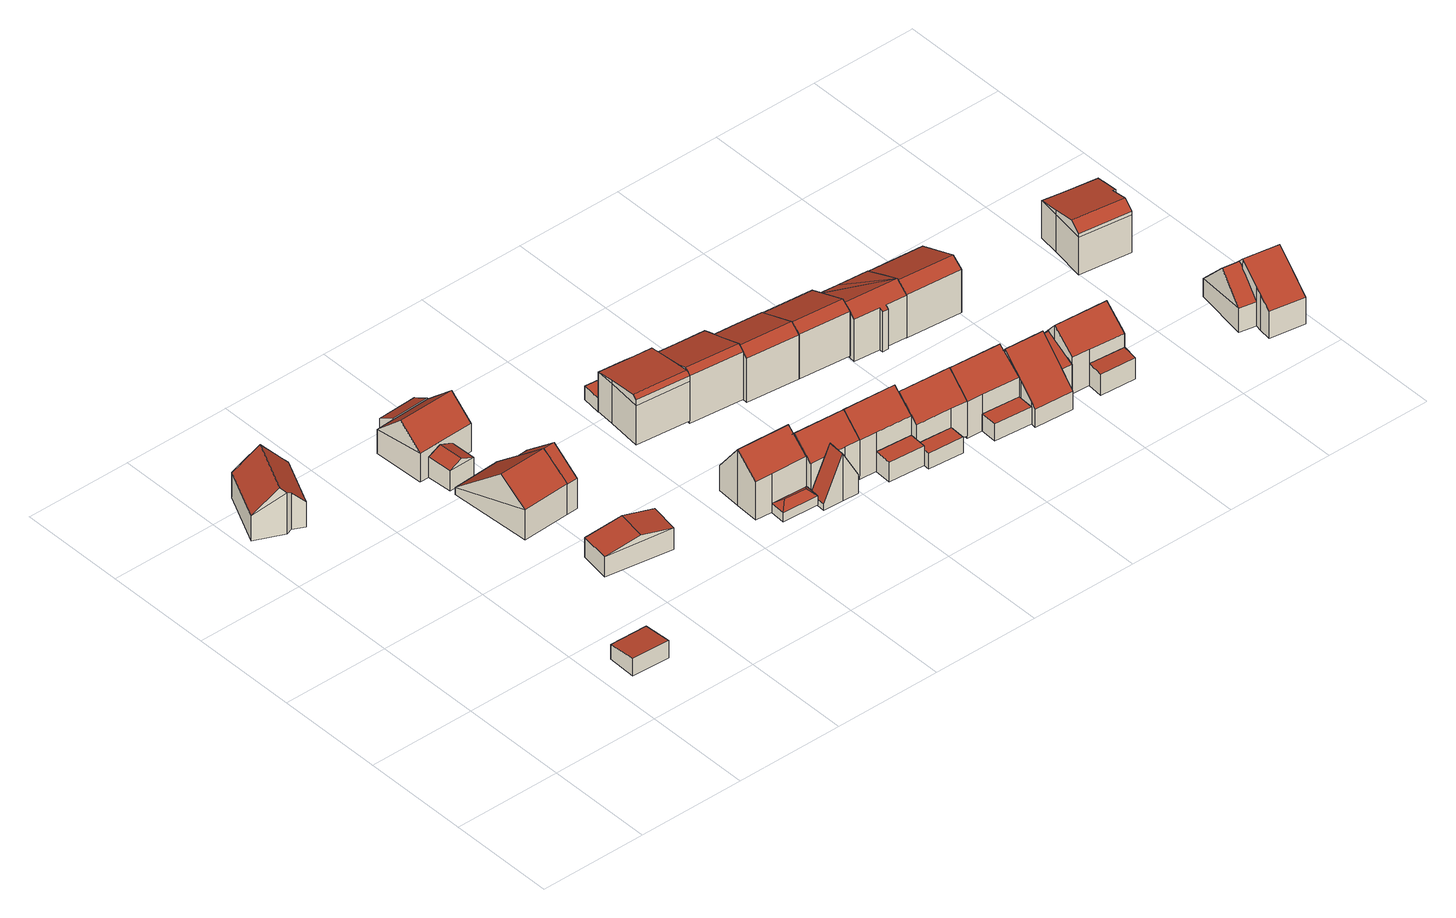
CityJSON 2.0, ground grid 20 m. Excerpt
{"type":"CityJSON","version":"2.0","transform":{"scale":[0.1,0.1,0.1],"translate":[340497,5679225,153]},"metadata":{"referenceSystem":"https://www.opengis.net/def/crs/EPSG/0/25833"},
"CityObjects":{
"building1":{"type":"Building","attributes":{"Dachtyp_tdc":"tdcPolyFlatRoof","Gemeindeschluessel":14729160,"Dachneigung":5.77,"QualitaetDacherkennung":95,"Geometrietyp2DReferenz":"3000","function":"31001_9998","roofType":"2100","measuredHeight":3.44},"geometry":[{"type":"MultiSurface","lod":"2","boundaries":[[[0,1,2,3]],[[1,4,5,2]],[[4,6,7,5]],[[6,0,3,7]],[[6,4,1,0]],[[3,2,5,7]]],"semantics":{"surfaces":[{"type":"WallSurface"},{"type":"RoofSurface"},{"type":"GroundSurface"}],"values":[0,0,0,0,1,2]}}]},
"building2":{"type":"Building","attributes":{"Dachtyp_tdc":"tdcFreeFormRoof","Gemeindeschluessel":14729160,"Dachneigung":44.86,"QualitaetDacherkennung":86,"Geometrietyp2DReferenz":"3000","function":"31001_9998","roofType":"5000","measuredHeight":9.44},"geometry":[{"type":"MultiSurface","lod":"2","boundaries":[[[8,9,10,11]],[[9,12,13,10]],[[12,14,15,13]],[[14,16,17,15]],[[16,18,19,17]],[[18,20,21,19]],[[20,22,23,21]],[[22,8,11,23]],[[14,12,9,24,25,18,16]],[[24,8,22,20,25]],[[9,8,24]],[[20,18,25]],[[11,10,13,15,17,19,21,23]]],"semantics":{"surfaces":[{"type":"WallSurface"},{"type":"RoofSurface"},{"type":"GroundSurface"}],"values":[0,0,0,0,0,0,0,0,1,1,0,0,2]}}]},
"building3":{"type":"Building","attributes":{"Dachtyp_tdc":"tdcGableRoof","Gemeindeschluessel":14729160,"Dachneigung":12.93,"QualitaetDacherkennung":72,"Geometrietyp2DReferenz":"3000","function":"31001_9998","roofType":"3100","measuredHeight":5.39},"geometry":[{"type":"MultiSurface","lod":"2","boundaries":[[[26,27,28,29]],[[27,30,31,28]],[[30,32,33,31]],[[32,26,29,33]],[[30,27,34]],[[26,32,35]],[[27,26,35,34]],[[32,30,34,35]],[[29,28,31,33]]],"semantics":{"surfaces":[{"type":"WallSurface"},{"type":"RoofSurface"},{"type":"GroundSurface"}],"values":[0,0,0,0,0,0,1,1,2]}}]},
"building4":{"type":"Building","attributes":{"Gemeindeschluessel":14729160,"Geometrietyp2DReferenz":"3000","function":"31001_9998","roofType":"9999"},"children":["building4-1","building4-2"]},
"building4-1":{"type":"BuildingPart","attributes":{"Dachtyp_tdc":"tdcGableRoof","Dachneigung":40.2,"QualitaetDacherkennung":97,"Geometrietyp2DReferenz":"3000","roofType":"3100","measuredHeight":10.12},"parents":["building4"],"geometry":[{"type":"MultiSurface","lod":"2","boundaries":[[[36,37,38,39,40]],[[37,41,42,38]],[[41,43,44,42]],[[41,37,45]],[[37,36,46,47,45]],[[43,41,45,47,48,49]],[[39,38,42,44]],[[40,39,44,43,50]],[[36,40,50]],[[43,49,50]],[[48,47,46]],[[49,48,46,36,50]]],"semantics":{"surfaces":[{"type":"WallSurface"},{"type":"RoofSurface"},{"type":"GroundSurface"},{"type":"ClosureSurface"}],"values":[0,0,0,0,1,1,2,3,3,0,0,3]}}]},
"building4-2":{"type":"BuildingPart","attributes":{"Dachtyp_tdc":"tdcGableRoof","Dachneigung":40.09,"QualitaetDacherkennung":69,"Geometrietyp2DReferenz":"3000","roofType":"3100","measuredHeight":10.06},"parents":["building4"],"geometry":[{"type":"MultiSurface","lod":"2","boundaries":[[[51,52,53,44,43]],[[52,54,55,53]],[[54,56,57,55]],[[54,52,58]],[[52,51,48,46,58]],[[56,54,58,46]],[[44,53,55,57,39]],[[39,57,56,40]],[[43,50,49,51]],[[44,39,40,50,43]],[[46,36,40,56]],[[48,51,49]],[[36,50,40]],[[50,36,46,48,49]]],"semantics":{"surfaces":[{"type":"WallSurface"},{"type":"RoofSurface"},{"type":"GroundSurface"},{"type":"ClosureSurface"}],"values":[0,0,0,0,1,1,2,0,0,3,0,0,3,3]}}]},
"building5":{"type":"Building","attributes":{"Gemeindeschluessel":14729160,"Geometrietyp2DReferenz":"3000","function":"31001_9998","roofType":"9999"},"children":["building5-1","building5-2","building5-3"]},
"building5-1":{"type":"BuildingPart","attributes":{"Dachtyp_tdc":"tdcGableRoof","Dachneigung":23.73,"QualitaetDacherkennung":82,"Geometrietyp2DReferenz":"3000","roofType":"3100","measuredHeight":5.11},"parents":["building5"],"geometry":[{"type":"MultiSurface","lod":"2","boundaries":[[[59,60,61,62]],[[60,63,64,61]],[[63,65,66,64]],[[63,60,67]],[[60,59,68,67]],[[65,63,67,68]],[[62,61,64,66]],[[59,62,66,65]],[[59,65,68]]],"semantics":{"surfaces":[{"type":"WallSurface"},{"type":"RoofSurface"},{"type":"GroundSurface"},{"type":"ClosureSurface"}],"values":[0,0,0,0,1,1,2,3,3]}}]},
"building5-2":{"type":"BuildingPart","attributes":{"Dachtyp_tdc":"tdcPolyFlatRoof","Dachneigung":29.63,"QualitaetDacherkennung":84,"Geometrietyp2DReferenz":"3000","roofType":"2100","measuredHeight":4.95},"parents":["building5"],"geometry":[{"type":"MultiSurface","lod":"2","boundaries":[[[69,70,71,72,73]],[[74,75,76,77,78]],[[75,69,73,76]],[[75,74,70,69]],[[73,72,77,76]],[[78,71,70,74]],[[77,72,71,78]]],"semantics":{"surfaces":[{"type":"WallSurface"},{"type":"RoofSurface"},{"type":"GroundSurface"},{"type":"ClosureSurface"}],"values":[0,0,0,1,2,0,3]}}]},
"building5-3":{"type":"BuildingPart","attributes":{"Dachtyp_tdc":"tdcGableRoof","Dachneigung":42.98,"QualitaetDacherkennung":91,"Geometrietyp2DReferenz":"3000","roofType":"3100","measuredHeight":9.68},"parents":["building5"],"geometry":[{"type":"MultiSurface","lod":"2","boundaries":[[[71,79,80,72]],[[81,82,83,84]],[[79,71,85]],[[82,81,86]],[[71,78,82,86,85]],[[81,79,85,86]],[[83,77,72,80,62,66,84]],[[77,83,82,78]],[[72,77,78,71]],[[84,66,65,68,59,62,80,79,81]],[[66,62,59,65]],[[65,59,68]]],"semantics":{"surfaces":[{"type":"WallSurface"},{"type":"RoofSurface"},{"type":"GroundSurface"},{"type":"ClosureSurface"}],"values":[0,0,0,0,1,1,2,0,3,0,3,3]}}]},
"building6":{"type":"Building","attributes":{"Gemeindeschluessel":14729160,"Geometrietyp2DReferenz":"3000","function":"31001_9998","roofType":"9999"},"children":["building6-1","building6-2"]},
"building6-1":{"type":"BuildingPart","attributes":{"Dachtyp_tdc":"tdcGableRoof","Dachneigung":52.98,"QualitaetDacherkennung":71,"Geometrietyp2DReferenz":"3000","roofType":"3100","measuredHeight":11.04},"parents":["building6"],"geometry":[{"type":"MultiSurface","lod":"2","boundaries":[[[87,88,89,90]],[[88,91,92,89]],[[91,93,94,92]],[[93,95,96,94]],[[95,97,98,96]],[[97,99,100,98]],[[99,101,102,100]],[[101,103,104,102]],[[103,105,106,104]],[[105,107,108,109,106]],[[110,87,90,111,112]],[[105,103,101,99,97,95,93,91,88]],[[88,87,110,107,105]],[[90,89,92,94,96,98,100,102,104,106,109,111]],[[110,112,108,107]],[[112,111,109,108]]],"semantics":{"surfaces":[{"type":"WallSurface"},{"type":"RoofSurface"},{"type":"GroundSurface"},{"type":"ClosureSurface"}],"values":[0,0,0,0,0,0,0,0,0,0,0,1,1,2,0,3]}}]},
"building6-2":{"type":"BuildingPart","attributes":{"Dachtyp_tdc":"tdcFreeFormRoof","Dachneigung":34.4,"QualitaetDacherkennung":25,"Geometrietyp2DReferenz":"3000","roofType":"5000","measuredHeight":2.79},"parents":["building6"],"geometry":[{"type":"MultiSurface","lod":"2","boundaries":[[[108,113,114,109]],[[113,115,116,114]],[[115,117,118,116]],[[117,112,111,118]],[[119,120,117,115]],[[115,121,122,119]],[[122,108,112,120,119]],[[112,117,120]],[[113,121,115]],[[108,122,121,113]],[[109,114,116,118,111]],[[109,111,112,108]]],"semantics":{"surfaces":[{"type":"WallSurface"},{"type":"RoofSurface"},{"type":"GroundSurface"},{"type":"ClosureSurface"}],"values":[0,0,0,0,1,1,1,1,0,0,2,3]}}]},
"building7":{"type":"Building","attributes":{"Gemeindeschluessel":14729160,"Geometrietyp2DReferenz":"3000","function":"31001_9998","roofType":"9999"},"children":["building7-1","building7-2"]},
"building7-1":{"type":"BuildingPart","attributes":{"Dachtyp_tdc":"tdcGableRoof","Dachneigung":65.53,"QualitaetDacherkennung":12,"Geometrietyp2DReferenz":"3000","roofType":"3100","measuredHeight":9.3},"parents":["building7"],"geometry":[{"type":"MultiSurface","lod":"2","boundaries":[[[123,124,125,126]],[[124,127,128,125]],[[127,129,130,128]],[[131,132,133,134]],[[132,123,126,133]],[[135,136,129,127,124,123]],[[123,132,131,137,135]],[[126,125,128,130,138,134,133]],[[139,136,135]],[[138,130,129,136,139]],[[137,139,135]],[[131,134,138,139,137]]],"semantics":{"surfaces":[{"type":"WallSurface"},{"type":"RoofSurface"},{"type":"GroundSurface"},{"type":"ClosureSurface"}],"values":[0,0,0,0,0,1,1,2,0,3,0,3]}}]},
"building7-2":{"type":"BuildingPart","attributes":{"Dachtyp_tdc":"tdcGableRoof","Dachneigung":51.37,"QualitaetDacherkennung":74,"Geometrietyp2DReferenz":"3000","roofType":"3100","measuredHeight":10.46},"parents":["building7"],"geometry":[{"type":"MultiSurface","lod":"2","boundaries":[[[140,130,129]],[[140,141,142,130]],[[141,143,144,142]],[[143,145,146,144]],[[145,147,148,146]],[[147,149,150,148]],[[149,151,152,150]],[[151,153,154,152]],[[153,155,156,154]],[[155,157,158,156]],[[157,159,160,158]],[[159,161,131,134,160]],[[157,155,153,151,149,147,145,143]],[[143,141,140,136,139,137,161,159,157]],[[130,142,144,146,148,150,152,154,156,158,160,134,138]],[[140,129,136]],[[137,131,161]],[[136,129,130,138,139]],[[139,138,134,131,137]]],"semantics":{"surfaces":[{"type":"WallSurface"},{"type":"RoofSurface"},{"type":"GroundSurface"},{"type":"ClosureSurface"}],"values":[0,0,0,0,0,0,0,0,0,0,0,0,1,1,2,0,0,3,3]}}]},
"building8":{"type":"Building","attributes":{"Dachtyp_tdc":"tdcFreeFormRoof","Gemeindeschluessel":14729160,"Dachneigung":10.47,"QualitaetDacherkennung":38,"Geometrietyp2DReferenz":"3000","function":"31001_9998","roofType":"5000","measuredHeight":9.49},"geometry":[{"type":"MultiSurface","lod":"2","boundaries":[[[162,163,164,165]],[[163,166,167,164]],[[166,168,169,167]],[[168,170,171,169]],[[170,172,173,171]],[[172,174,175,173]],[[174,162,165,175]],[[174,172,170,168,176,177,178]],[[178,177,179,180]],[[174,178,180,162]],[[162,180,179,163]],[[163,179,177,176,166]],[[166,176,168]],[[165,164,167,169,171,173,175]]],"semantics":{"surfaces":[{"type":"WallSurface"},{"type":"RoofSurface"},{"type":"GroundSurface"}],"values":[0,0,0,0,0,0,0,1,1,0,0,0,0,2]}}]},
"building9":{"type":"Building","attributes":{"Dachtyp_tdc":"tdcPolyFlatRoof","Gemeindeschluessel":14729160,"Dachneigung":0,"QualitaetDacherkennung":80,"Geometrietyp2DReferenz":"3000","function":"31001_9998","roofType":"1000","measuredHeight":2.65},"geometry":[{"type":"MultiSurface","lod":"2","boundaries":[[[181,182,183,184]],[[182,185,186,183]],[[185,187,188,186]],[[187,189,190,188]],[[189,181,184,190]],[[189,187,185,182,181]],[[184,183,186,188,190]]],"semantics":{"surfaces":[{"type":"WallSurface"},{"type":"RoofSurface"},{"type":"GroundSurface"}],"values":[0,0,0,0,0,1,2]}}]},
"building10":{"type":"Building","attributes":{"Gemeindeschluessel":14729160,"Geometrietyp2DReferenz":"3000","function":"31001_9998","roofType":"9999"},"children":["building10-1","building10-2"]},
"building10-1":{"type":"BuildingPart","attributes":{"Dachtyp_tdc":"tdcGableRoof","Dachneigung":50.91,"QualitaetDacherkennung":72,"Geometrietyp2DReferenz":"3000","roofType":"3100","measuredHeight":11.12},"parents":["building10"],"geometry":[{"type":"MultiSurface","lod":"2","boundaries":[[[191,192,193,194]],[[192,195,196,193]],[[195,197,198,196]],[[197,199,200,198]],[[199,201,202,200]],[[201,203,204,202]],[[203,205,206,204]],[[205,207,208,206]],[[207,209,210,208]],[[209,211,212,213,210]],[[214,191,194,215,216]],[[209,207,205,203,201,199,197,195,192]],[[192,191,214,211,209]],[[194,193,196,198,200,202,204,206,208,210,213,215]],[[214,216,212,211]],[[216,215,213,212]]],"semantics":{"surfaces":[{"type":"WallSurface"},{"type":"RoofSurface"},{"type":"GroundSurface"},{"type":"ClosureSurface"}],"values":[0,0,0,0,0,0,0,0,0,0,0,1,1,2,0,3]}}]},
"building10-2":{"type":"BuildingPart","attributes":{"Dachtyp_tdc":"tdcPolyFlatRoof","Dachneigung":0,"QualitaetDacherkennung":55,"Geometrietyp2DReferenz":"3000","roofType":"1000","measuredHeight":3.92},"parents":["building10"],"geometry":[{"type":"MultiSurface","lod":"2","boundaries":[[[217,216,215,218]],[[212,219,220,213]],[[219,221,222,220]],[[221,217,218,222]],[[221,219,212,216,217]],[[218,215,213,220,222]],[[213,215,216,212]]],"semantics":{"surfaces":[{"type":"WallSurface"},{"type":"RoofSurface"},{"type":"GroundSurface"},{"type":"ClosureSurface"}],"values":[0,0,0,0,1,2,3]}}]},
"building11":{"type":"Building","attributes":{"Dachtyp_tdc":"tdcGableRoof","Gemeindeschluessel":14729160,"Dachneigung":20.07,"QualitaetDacherkennung":40,"Geometrietyp2DReferenz":"3000","function":"31001_9998","roofType":"3100","measuredHeight":10.24},"geometry":[{"type":"MultiSurface","lod":"2","boundaries":[[[223,224,225,226]],[[224,227,228,225]],[[227,229,230,228]],[[229,231,232,230]],[[231,233,234,232]],[[233,180,235,234]],[[180,236,237,235]],[[236,238,239,237]],[[238,240,241,239]],[[240,223,226,241]],[[236,180,233,231]],[[231,229,227,224,223,240,238,236]],[[226,225,228,230,232,234,235,237,239,241]]],"semantics":{"surfaces":[{"type":"WallSurface"},{"type":"RoofSurface"},{"type":"GroundSurface"}],"values":[0,0,0,0,0,0,0,0,0,0,1,1,2]}}]},
"building12":{"type":"Building","attributes":{"Gemeindeschluessel":14729160,"Geometrietyp2DReferenz":"3000","function":"31001_9998","roofType":"9999"},"children":["building12-1","building12-2"]},
"building12-1":{"type":"BuildingPart","attributes":{"Dachtyp_tdc":"tdcGableRoof","Dachneigung":51.11,"QualitaetDacherkennung":76,"Geometrietyp2DReferenz":"3000","roofType":"3100","measuredHeight":10.41},"parents":["building12"],"geometry":[{"type":"MultiSurface","lod":"2","boundaries":[[[242,220,243]],[[242,244,213,220]],[[244,245,246,213]],[[245,247,208,246]],[[247,248,249,208]],[[248,250,251,249]],[[250,252,253,251]],[[252,254,255,253]],[[254,256,257,255]],[[256,258,259,257]],[[258,260,261,259]],[[260,262,263,264,261]],[[258,256,254,252,250,248,247,245]],[[245,244,242,262,260,258]],[[220,213,246,208,249,251,253,255,257,259,261,264]],[[242,243,263,262]],[[243,220,264,263]]],"semantics":{"surfaces":[{"type":"WallSurface"},{"type":"RoofSurface"},{"type":"GroundSurface"},{"type":"ClosureSurface"}],"values":[0,0,0,0,0,0,0,0,0,0,0,0,1,1,2,0,3]}}]},
"building12-2":{"type":"BuildingPart","attributes":{"Dachtyp_tdc":"tdcPolyFlatRoof","Dachneigung":0,"QualitaetDacherkennung":55,"Geometrietyp2DReferenz":"3000","roofType":"1000","measuredHeight":3.04},"parents":["building12"],"geometry":[{"type":"MultiSurface","lod":"2","boundaries":[[[263,265,266,264]],[[265,267,268,266]],[[267,269,222,268]],[[269,243,220,222]],[[243,269,267,265,263]],[[264,266,268,222,220]],[[264,220,243,263]]],"semantics":{"surfaces":[{"type":"WallSurface"},{"type":"RoofSurface"},{"type":"GroundSurface"},{"type":"ClosureSurface"}],"values":[0,0,0,0,1,2,3]}}]},
"building13":{"type":"Building","attributes":{"Dachtyp_tdc":"tdcGableRoof","Gemeindeschluessel":14729160,"Dachneigung":23.84,"QualitaetDacherkennung":51,"Geometrietyp2DReferenz":"3000","function":"31001_9998","roofType":"3100","measuredHeight":10.13},"geometry":[{"type":"MultiSurface","lod":"2","boundaries":[[[270,271,272,273]],[[271,274,275,272]],[[274,276,277,275]],[[276,233,234,277]],[[233,278,279,234]],[[278,280,230,279]],[[280,281,228,230]],[[281,282,283,228]],[[278,233,276,274,271]],[[271,270,284,282,281,280,278]],[[283,285,273,272,275,277,234,279,230,228]],[[282,284,285,283]],[[284,270,273,285]]],"semantics":{"surfaces":[{"type":"WallSurface"},{"type":"RoofSurface"},{"type":"GroundSurface"}],"values":[0,0,0,0,0,0,0,0,1,1,2,0,0]}}]},
"building14":{"type":"Building","attributes":{"Gemeindeschluessel":14729160,"Geometrietyp2DReferenz":"3000","function":"31001_9998","roofType":"9999"},"children":["building14-1","building14-2"]},
"building14-1":{"type":"BuildingPart","attributes":{"Dachtyp_tdc":"tdcPolyFlatRoof","Dachneigung":0,"QualitaetDacherkennung":53,"Geometrietyp2DReferenz":"3000","roofType":"1000","measuredHeight":3.37},"parents":["building14"],"geometry":[{"type":"MultiSurface","lod":"2","boundaries":[[[286,287,288,289]],[[287,290,291,288]],[[290,292,293,291]],[[292,294,295,293]],[[294,292,290,287,286]],[[288,291,293,295,289]],[[289,295,294,286]]],"semantics":{"surfaces":[{"type":"WallSurface"},{"type":"RoofSurface"},{"type":"GroundSurface"},{"type":"ClosureSurface"}],"values":[0,0,0,0,1,2,3]}}]},
"building14-2":{"type":"BuildingPart","attributes":{"Dachtyp_tdc":"tdcGableRoof","Dachneigung":50.45,"QualitaetDacherkennung":60,"Geometrietyp2DReferenz":"3000","roofType":"3100","measuredHeight":10.63},"parents":["building14"],"geometry":[{"type":"MultiSurface","lod":"2","boundaries":[[[296,297,298,299]],[[297,300,301,298]],[[300,302,303,301]],[[302,304,305,303]],[[304,306,307,305]],[[306,308,309,307]],[[308,310,311,309]],[[310,312,313,311]],[[312,314,315,313]],[[314,316,286,289,315]],[[317,296,299,295,294]],[[314,312,310,308,306,304,302,300,297]],[[297,296,317,316,314]],[[299,298,301,303,305,307,309,311,313,315,289,295]],[[317,294,286,316]],[[294,295,289,286]]],"semantics":{"surfaces":[{"type":"WallSurface"},{"type":"RoofSurface"},{"type":"GroundSurface"},{"type":"ClosureSurface"}],"values":[0,0,0,0,0,0,0,0,0,0,0,1,1,2,0,3]}}]},
"building15":{"type":"Building","attributes":{"Dachtyp_tdc":"tdcGableRoof","Gemeindeschluessel":14729160,"Dachneigung":24.42,"QualitaetDacherkennung":50,"Geometrietyp2DReferenz":"3000","function":"31001_9998","roofType":"3100","measuredHeight":10.15},"geometry":[{"type":"MultiSurface","lod":"2","boundaries":[[[318,319,320,321]],[[319,322,323,320]],[[322,324,325,323]],[[324,326,327,325]],[[326,328,275,327]],[[328,329,330,275]],[[329,331,273,330]],[[331,332,285,273]],[[332,318,321,285]],[[329,328,326,324]],[[324,322,319,318,332,331,329]],[[321,320,323,325,327,275,330,273,285]]],"semantics":{"surfaces":[{"type":"WallSurface"},{"type":"RoofSurface"},{"type":"GroundSurface"}],"values":[0,0,0,0,0,0,0,0,0,1,1,2]}}]},
"building16":{"type":"Building","attributes":{"Gemeindeschluessel":14729160,"Geometrietyp2DReferenz":"3000","function":"31001_9998","roofType":"9999"},"children":["building16-1","building16-2"]},
"building16-1":{"type":"BuildingPart","attributes":{"Dachtyp_tdc":"tdcGableRoof","Dachneigung":41.56,"QualitaetDacherkennung":71,"Geometrietyp2DReferenz":"3000","roofType":"3100","measuredHeight":10.51},"parents":["building16"],"geometry":[{"type":"MultiSurface","lod":"2","boundaries":[[[333,334,291,335]],[[334,336,288,291]],[[336,337,289,288]],[[337,338,339,289]],[[338,340,313,339]],[[340,341,342,313]],[[341,343,344,342]],[[343,345,346,344]],[[345,347,348,346]],[[347,349,350,348]],[[351,352,353,354,355]],[[352,333,335,353]],[[356,357,349,347,345,343,341,340,338]],[[338,337,336,334,333,352,351,356]],[[335,291,288,289,339,313,342,344,346,348,350,358,359,354,353]],[[360,361,357,356]],[[358,350,349,357,361]],[[359,358,361,360]],[[351,355,360,356]],[[359,360,355,354]]],"semantics":{"surfaces":[{"type":"WallSurface"},{"type":"RoofSurface"},{"type":"GroundSurface"},{"type":"ClosureSurface"}],"values":[0,0,0,0,0,0,0,0,0,0,0,0,1,1,2,0,3,3,0,3]}}]},
"building16-2":{"type":"BuildingPart","attributes":{"Dachtyp_tdc":"tdcGableRoof","Dachneigung":24.16,"QualitaetDacherkennung":92,"Geometrietyp2DReferenz":"3000","roofType":"3100","measuredHeight":8.18},"parents":["building16"],"geometry":[{"type":"MultiSurface","lod":"2","boundaries":[[[362,363,364,350,349]],[[363,365,366,364]],[[365,367,368,366]],[[367,355,354,368]],[[365,363,362,357,361]],[[361,360,355,367,365]],[[358,350,364,366,368,354,359]],[[362,349,357]],[[349,350,358,361,357]],[[358,359,360,361]],[[359,354,355,360]]],"semantics":{"surfaces":[{"type":"WallSurface"},{"type":"RoofSurface"},{"type":"GroundSurface"},{"type":"ClosureSurface"}],"values":[0,0,0,0,1,1,2,0,3,3,3]}}]},
"building17":{"type":"Building","attributes":{"Dachtyp_tdc":"tdcFreeFormRoof","Gemeindeschluessel":14729160,"Dachneigung":24.51,"QualitaetDacherkennung":51,"Geometrietyp2DReferenz":"3000","function":"31001_9998","roofType":"5000","measuredHeight":10.09},"geometry":[{"type":"MultiSurface","lod":"2","boundaries":[[[369,370,371,372]],[[370,373,374,371]],[[373,375,376,374]],[[375,377,378,376]],[[377,379,380,378]],[[379,381,382,380]],[[381,383,384,382]],[[383,385,386,384]],[[385,387,388,386]],[[387,389,390,388]],[[389,391,392,390]],[[391,369,372,392]],[[379,377,375,373,370,393,394,383,381]],[[391,393,369]],[[389,393,391]],[[387,393,389]],[[385,393,387]],[[393,385,394]],[[370,369,393]],[[385,383,394]],[[372,371,374,376,378,380,382,384,386,388,390,392]]],"semantics":{"surfaces":[{"type":"WallSurface"},{"type":"RoofSurface"},{"type":"GroundSurface"}],"values":[0,0,0,0,0,0,0,0,0,0,0,0,1,1,1,1,1,1,0,0,2]}}]},
"building18":{"type":"Building","attributes":{"Gemeindeschluessel":14729160,"Geometrietyp2DReferenz":"3000","function":"31001_9998","roofType":"9999"},"children":["building18-1","building18-2"]},
"building18-1":{"type":"BuildingPart","attributes":{"Dachtyp_tdc":"tdcGableRoof","Dachneigung":51.01,"QualitaetDacherkennung":72,"Geometrietyp2DReferenz":"3000","roofType":"3100","measuredHeight":10.72},"parents":["building18"],"geometry":[{"type":"MultiSurface","lod":"2","boundaries":[[[395,396,397,398,399]],[[396,400,401,397]],[[400,363,402,401]],[[363,403,404,402]],[[403,405,406,404]],[[405,407,408,406]],[[407,409,410,408]],[[409,411,412,410]],[[411,413,414,412]],[[413,415,416,414]],[[415,417,418,419,416]],[[413,411,409,407,405,403,363,400]],[[400,396,395,417,415,413]],[[398,397,401,402,404,406,408,410,412,414,416,419]],[[399,418,417,395]],[[399,398,419,418]]],"semantics":{"surfaces":[{"type":"WallSurface"},{"type":"RoofSurface"},{"type":"GroundSurface"},{"type":"ClosureSurface"}],"values":[0,0,0,0,0,0,0,0,0,0,0,1,1,2,0,3]}}]},
"building18-2":{"type":"BuildingPart","attributes":{"Dachtyp_tdc":"tdcPolyFlatRoof","Dachneigung":4.53,"QualitaetDacherkennung":67,"Geometrietyp2DReferenz":"3000","roofType":"2100","measuredHeight":4.41},"parents":["building18"],"geometry":[{"type":"MultiSurface","lod":"2","boundaries":[[[420,399,398,421]],[[418,422,423,419]],[[422,420,421,423]],[[422,418,399,420]],[[421,398,419,423]],[[418,419,398,399]]],"semantics":{"surfaces":[{"type":"WallSurface"},{"type":"RoofSurface"},{"type":"GroundSurface"},{"type":"ClosureSurface"}],"values":[0,0,0,1,2,3]}}]},
"building19":{"type":"Building","attributes":{"Dachtyp_tdc":"tdcGableRoof","Gemeindeschluessel":14729160,"Dachneigung":23.49,"QualitaetDacherkennung":39,"Geometrietyp2DReferenz":"3000","function":"31001_9998","roofType":"3100","measuredHeight":10.13},"geometry":[{"type":"MultiSurface","lod":"2","boundaries":[[[424,425,426,427]],[[425,428,429,426]],[[428,430,431,429]],[[430,432,433,431]],[[432,434,435,433]],[[434,436,437,435]],[[436,438,439,437]],[[438,424,427,439]],[[434,432,430,428]],[[428,425,424,438,436,434]],[[427,426,429,431,433,435,437,439]]],"semantics":{"surfaces":[{"type":"WallSurface"},{"type":"RoofSurface"},{"type":"GroundSurface"}],"values":[0,0,0,0,0,0,0,0,1,1,2]}}]},
"building20":{"type":"Building","attributes":{"Gemeindeschluessel":14729160,"Geometrietyp2DReferenz":"3000","function":"31001_9998","roofType":"9999"},"children":["building20-1","building20-2"]},
"building20-1":{"type":"BuildingPart","attributes":{"Dachtyp_tdc":"tdcGableRoof","Dachneigung":34.05,"QualitaetDacherkennung":66,"Geometrietyp2DReferenz":"3000","roofType":"3100","measuredHeight":10.46},"parents":["building20"],"geometry":[{"type":"MultiSurface","lod":"2","boundaries":[[[440,441,442,443]],[[441,444,445,442]],[[444,446,447,445]],[[446,448,449,447]],[[448,450,451,449]],[[450,452,453,451]],[[452,454,455,453]],[[454,456,457,458,455]],[[459,460,461,462]],[[459,440,443,460]],[[463,456,454,452,450,448,446]],[[446,444,441,440,459,462,463]],[[443,442,445,447,449,451,453,455,458,464,461,460]],[[465,457,456,463]],[[464,458,457,466]],[[466,457,465]],[[462,467,465,463]],[[464,466,462,461]],[[462,466,465,467]]],"semantics":{"surfaces":[{"type":"WallSurface"},{"type":"RoofSurface"},{"type":"GroundSurface"},{"type":"ClosureSurface"}],"values":[0,0,0,0,0,0,0,0,0,0,1,1,2,0,3,3,0,3,3]}}]},
"building20-2":{"type":"BuildingPart","attributes":{"Dachtyp_tdc":"tdcGableRoof","Dachneigung":47.46,"QualitaetDacherkennung":77,"Geometrietyp2DReferenz":"3000","roofType":"3100","measuredHeight":9.44},"parents":["building20"],"geometry":[{"type":"MultiSurface","lod":"2","boundaries":[[[457,468,469,458]],[[468,470,471,469]],[[470,462,461,471]],[[470,468,472]],[[468,457,465,467,472]],[[462,470,472,467]],[[458,469,471,461,464]],[[458,464,466,457]],[[464,461,462,466]],[[465,457,466]],[[467,465,466,462]]],"semantics":{"surfaces":[{"type":"WallSurface"},{"type":"RoofSurface"},{"type":"GroundSurface"},{"type":"ClosureSurface"}],"values":[0,0,0,0,1,1,2,3,3,3,3]}}]},
"building21":{"type":"Building","attributes":{"Dachtyp_tdc":"tdcFreeFormRoof","Gemeindeschluessel":14729160,"Dachneigung":13.69,"QualitaetDacherkennung":44,"Geometrietyp2DReferenz":"3000","function":"31001_9998","roofType":"5000","measuredHeight":9.49},"geometry":[{"type":"MultiSurface","lod":"2","boundaries":[[[473,474,475,476]],[[474,477,478,475]],[[477,479,480,478]],[[479,481,482,480]],[[481,483,484,482]],[[483,485,486,484]],[[485,487,488,486]],[[487,489,490,488]],[[489,473,476,490]],[[491,492,485,483,481,493,494,495,496]],[[495,494,497,498]],[[473,496,495,498,474]],[[474,498,497,477]],[[477,497,494,493,479]],[[489,491,496,473]],[[479,493,481]],[[485,492,487]],[[487,492,491,489]],[[476,475,478,480,482,484,486,488,490]]],"semantics":{"surfaces":[{"type":"WallSurface"},{"type":"RoofSurface"},{"type":"GroundSurface"}],"values":[0,0,0,0,0,0,0,0,0,1,1,0,0,0,0,0,0,0,2]}}]}
},
"vertices":[
[235,59,138],[233,4,144],[233,4,109],[235,59,109],[163,8,144],[163,8,109],[165,61,138],[165,61,109],
[60,805,94],[120,778,91],[120,778,31],[60,805,31],[130,773,80],[130,773,31],[87,682,80],[87,682,31],[65,692,104],[65,692,31],[53,688,113],[53,688,31],[1,712,80],[1,712,31],[48,811,80],[48,811,31],[89,792,125],[42,693,125],
[446,280,122],[437,225,122],[437,225,79],[446,280,79],[313,245,118],[313,245,79],[322,301,118],[322,301,79],[379,235,133],[388,290,133],
[397,544,90],[418,545,90],[418,545,38],[397,544,38],[397,544,66],[424,436,97],[424,436,38],[403,435,97],[403,435,38],[421,486,139],[400,486,139],[400,485,139],[402,456,115],[403,436,98],[403,440,97],
[403,435,98],[313,430,98],[313,430,38],[305,584,52],[305,584,38],[395,589,52],[395,589,38],[310,482,139],
[368,663,58],[369,614,59],[369,614,19],[368,663,19],[320,613,59],[320,613,19],[317,660,59],[317,660,19],[344,614,70],[342,661,70],
[402,791,51],[403,761,68],[403,761,66],[403,761,19],[402,791,19],[331,758,68],[329,788,51],[329,788,19],[331,758,19],[331,758,66],
[407,664,75],[407,664,19],[300,660,75],[296,756,66],[296,756,19],[300,660,19],[405,707,115],[298,703,115],
[599,220,129],[602,265,164],[602,265,53],[599,220,53],[605,311,102],[605,311,53],[636,309,102],[636,309,53],[637,323,84],[637,323,53],[658,322,84],[658,322,53],[657,308,102],[657,308,53],[704,305,102],[704,305,53],[703,293,118],[703,293,53],[700,259,164],[700,259,53],[697,214,130],[697,214,71],[697,214,53],[630,218,129],[630,218,53],[630,218,71],
[696,203,71],[696,203,53],[695,185,71],[695,185,53],[628,189,71],[628,189,53],[685,200,81],[644,203,81],[696,203,72],[697,214,72],
[731,168,145],[694,170,64],[694,170,52],[731,168,52],[695,185,64],[695,185,52],[696,203,63],[696,203,52],[763,199,90],[761,166,90],[761,166,52],[763,199,52],[734,201,145],[723,201,123],[745,200,123],[734,201,52],[734,201,123],
[696,203,123],[697,214,132],[697,214,52],[699,244,157],[699,244,52],[703,293,96],[703,293,52],[747,290,96],[747,290,52],[748,302,80],[748,302,52],[770,301,80],[770,301,52],[769,288,96],[769,288,52],[797,286,96],[797,286,52],[794,238,157],[794,238,52],[791,197,123],[791,197,52],[763,199,123],
[702,491,106],[601,501,106],[601,501,28],[702,491,28],[608,565,106],[608,565,28],[611,601,106],[611,601,28],[659,596,106],[659,596,28],[679,594,106],[679,594,28],[712,591,106],[712,591,28],[608,565,113],[602,509,123],[703,499,123],[601,501,117],[702,491,117],
[611,601,54],[615,637,54],[615,637,27],[611,601,27],[682,631,54],[682,631,27],[679,594,54],[679,594,27],[659,596,54],[659,596,27],
[791,197,122],[794,239,156],[794,239,45],[791,197,45],[797,286,97],[797,286,45],[830,284,97],[830,284,45],[831,297,81],[831,297,45],[851,295,82],[851,295,45],[850,282,98],[850,282,45],[897,279,98],[897,279,45],[896,266,114],[896,266,45],[893,232,156],[893,232,45],[890,190,122],[890,190,84],[890,190,45],[823,195,122],[823,195,45],[823,195,84],
[821,162,84],[821,162,45],[889,176,84],[889,176,45],[888,157,84],[888,157,45],
[758,586,93],[811,581,93],[811,581,23],[758,586,23],[810,570,98],[810,570,23],[807,537,109],[807,537,23],[803,492,126],[803,492,23],[802,481,117],[802,481,23],[702,491,23],[703,502,126],[703,502,23],[712,591,93],[712,591,23],[716,590,93],[716,590,23],
[889,176,113],[889,176,76],[890,190,125],[893,221,150],[893,221,45],[896,266,94],[941,262,94],[941,262,45],[942,275,78],[942,275,45],[963,274,78],[963,274,45],[962,261,94],[962,261,45],[992,258,94],[992,258,45],[989,214,150],[989,214,45],[985,168,113],[985,168,45],[955,171,113],[955,171,76],[955,171,45],
[953,141,76],[953,141,45],[887,146,76],[887,146,45],[888,157,76],
[906,526,104],[901,481,124],[901,481,23],[906,526,23],[899,462,110],[899,462,23],[801,472,110],[801,472,23],[802,490,124],[802,490,23],[807,537,103],[810,570,89],[851,566,89],[851,566,23],[909,560,89],[909,560,23],
[1084,160,74],[1084,155,74],[1084,155,40],[1084,160,40],[1082,129,74],[1082,129,40],[1012,135,74],[1012,135,40],[1014,166,74],[1014,166,40],
[985,168,112],[989,217,146],[989,217,40],[985,168,40],[992,258,97],[992,258,40],[1021,256,97],[1021,256,40],[1022,271,78],[1022,271,40],[1044,269,78],[1044,269,40],[1043,254,97],[1043,254,40],[1091,250,97],[1091,250,40],[1091,243,105],[1091,243,40],[1088,210,146],[1088,210,40],[1084,160,112],[1014,166,112],
[950,556,88],[1004,551,88],[1004,551,23],[950,556,23],[1003,542,92],[1003,542,23],[996,471,124],[996,471,23],[995,453,111],[995,453,23],[899,462,111],[901,480,124],[901,480,23],[906,526,103],[909,560,88],
[1081,119,76],[1082,129,85],[1081,119,40],[1084,155,108],[1084,160,113],[1087,196,145],[1087,196,40],[1091,243,86],[1139,240,86],[1139,240,40],[1140,253,69],[1140,253,40],[1163,251,69],[1163,251,40],[1162,238,86],[1162,238,40],[1163,238,86],[1163,238,40],[1156,149,108],[1153,114,76],[1153,114,40],[1156,149,40],[1156,149,94],[1159,191,145],[1161,216,113],[1160,209,40],[1159,191,40],[1159,191,113],[1160,209,121],
[1163,238,88],[1187,236,88],[1187,236,40],[1185,207,121],[1185,207,40],[1180,147,94],[1180,147,40],
[1098,495,103],[1093,433,102],[1093,433,19],[1098,495,19],[1054,436,102],[1054,436,19],[1053,430,98],[1053,430,19],[1042,431,98],[1042,431,19],[1042,437,102],[1042,437,19],[994,442,102],[994,442,19],[995,453,110],[995,453,19],[1003,542,85],[1003,542,19],[1008,541,85],[1008,541,19],[1044,538,85],[1044,538,19],[1101,533,85],[1101,533,19],[1095,457,120],[996,466,120],
[1213,145,108],[1180,147,108],[1180,147,36],[1213,145,36],[1213,145,80],[1183,191,143],[1183,191,36],[1187,236,36],[1220,233,88],[1220,233,36],[1221,249,69],[1221,249,36],[1240,247,69],[1240,247,36],[1239,232,88],[1239,232,36],[1286,228,88],[1286,228,36],[1283,184,143],[1283,184,36],[1280,140,108],[1280,140,36],[1280,139,107],[1280,139,80],[1280,139,36],
[1211,115,78],[1211,115,36],[1277,110,78],[1277,110,36],
[1147,529,84],[1205,524,84],[1205,524,18],[1147,529,18],[1198,445,119],[1198,445,18],[1197,424,103],[1197,424,18],[1093,433,103],[1093,433,18],[1094,454,119],[1094,454,18],[1098,495,101],[1098,495,18],[1101,533,84],[1101,533,18],
[1547,176,80],[1590,169,80],[1590,169,27],[1547,176,27],[1588,158,92],[1588,158,27],[1582,122,132],[1582,122,27],[1573,70,96],[1573,70,27],[1569,47,80],[1569,47,27],[1504,58,80],[1504,58,27],[1507,81,96],[1507,81,27],[1509,93,104],[1509,93,75],[1509,93,27],[1549,192,62],[1549,192,27],[1527,196,27],[1527,196,62],[1516,133,132],[1516,133,27],[1516,133,113],[1516,133,70],[1518,142,121],
[1478,99,75],[1478,99,27],[1495,201,62],[1495,201,27],[1486,147,121],
[1504,423,83],[1497,370,83],[1497,370,9],[1504,423,9],[1400,383,83],[1400,383,9],[1410,447,83],[1410,447,9],[1416,488,83],[1416,488,9],[1458,481,83],[1458,481,9],[1517,472,83],[1517,472,9],[1515,459,83],[1515,459,9],[1509,422,83],[1509,422,9],[1509,422,95],[1515,459,86],[1410,447,93],[1403,403,104],[1500,389,104],[1504,423,95],[1400,383,90],[1497,370,90]
]}
